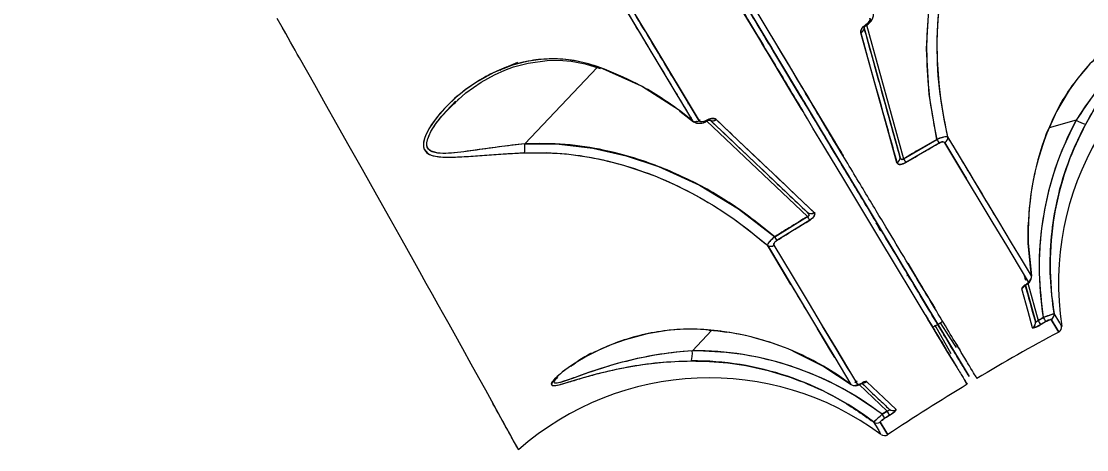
# Model space of a CAD drawing. Header units: millimetres. Extents: x -4952 to 3454, y -3329 to 3085.
# Drawn here: x 187.9 to 372.6, y -251.1 to -176.8 of the extents above; entities that cross this region are included whole.
import ezdxf

# ---------------------------------------------------------------- set-up
doc = ezdxf.new("R2010")
doc.units = ezdxf.units.MM
for name, color, linetype in [('DIKOM_ОБЪЕКТ', 7, 'Continuous'), ('DIKOM_РАЗМЕР_ЗОНА', 7, 'Continuous'), ('DIKOM_РАЗМЕР_ОБЪЕКТА', 7, 'Continuous')]:
    doc.layers.add(name, color=color, linetype=linetype)
doc.styles.add('style1', font='arial.ttf', dxfattribs={"width": 0.8})
doc.dimstyles.new('1-50', dxfattribs={"dimtxt": 300, "dimasz": 200, "dimexe": 100, "dimexo": 0, "dimgap": 100, "dimtad": 1, "dimtxsty": 'style1', "dimcen": 200, "dimclrd": 7, "dimclre": 7, "dimclrt": 7, "dimadec": 1, "dimazin": 2, "dimtfac": 1, "dimtmove": 0, "dimatfit": 2, "dimfxl": 0, "dimlwd": 25, "dimlwe": 18, "dimarcsym": 0})

# ---------------------------------------------------------------- blocks, each defined once
blk = doc.blocks.new('*D0')
at = {"layer": 'Defpoints', "color": 0, "transparency": 16777216}
for p in [(-2531.92, 1597.72), (1364.29, 1597.72), (96.74, -1272.86)]:
    blk.add_point(p, dxfattribs=at)
at = {"layer": 'DIKOM_РАЗМЕР_ОБЪЕКТА', "color": 7, "lineweight": 18, "transparency": 16777216}
for p, q in [((1364.29, 1597.72), (-2631.92, 1597.72)), ((96.74, -1272.86), (-2631.92, -1272.86))]:
    blk.add_line(p, q, dxfattribs=at)
at = {"layer": 'DIKOM_РАЗМЕР_ОБЪЕКТА', "color": 7, "lineweight": 25, "transparency": 16777216}
blk.add_line((-2531.92, -1072.86), (-2531.92, 1397.72), dxfattribs=at)
at = {"layer": 'DIKOM_РАЗМЕР_ОБЪЕКТА', "color": 7, "transparency": 16777216}
for points in [[(-2565.25, 1397.72), (-2498.58, 1397.72), (-2531.92, 1597.72)], [(-2565.25, -1072.86), (-2498.58, -1072.86), (-2531.92, -1272.86)]]:
    blk.add_solid(points, dxfattribs=at)
at = {"layer": 'DIKOM_РАЗМЕР_ОБЪЕКТА', "color": 7, "transparency": 16777216, "insert": (-2785.09, 250.69), "char_height": 300, "attachment_point": 5, "rotation": 90, "style": 'style1'}
blk.add_mtext('2900', dxfattribs=at)
blk = doc.blocks.new('*D1')
at = {"layer": 'Defpoints', "color": 0, "transparency": 16777216}
for p in [(-2009.52, -99.57), (1973.4, -116.39), (1973.4, -1835.8)]:
    blk.add_point(p, dxfattribs=at)
at = {"layer": 'DIKOM_РАЗМЕР_ОБЪЕКТА', "color": 7, "lineweight": 18, "transparency": 16777216}
for p, q in [((-2009.52, -99.57), (-2009.52, -1935.8)), ((1973.4, -116.39), (1973.4, -1935.8))]:
    blk.add_line(p, q, dxfattribs=at)
at = {"layer": 'DIKOM_РАЗМЕР_ОБЪЕКТА', "color": 7, "lineweight": 25, "transparency": 16777216}
blk.add_line((-1809.52, -1835.8), (1773.4, -1835.8), dxfattribs=at)
at = {"layer": 'DIKOM_РАЗМЕР_ОБЪЕКТА', "color": 7, "transparency": 16777216}
for points in [[(-1809.52, -1802.47), (-1809.52, -1869.14), (-2009.52, -1835.8)], [(1773.4, -1802.47), (1773.4, -1869.14), (1973.4, -1835.8)]]:
    blk.add_solid(points, dxfattribs=at)
at = {"layer": 'DIKOM_РАЗМЕР_ОБЪЕКТА', "color": 7, "transparency": 16777216, "insert": (39.04, -1582.63), "char_height": 300, "attachment_point": 5, "style": 'style1'}
blk.add_mtext('4000', dxfattribs=at)
blk = doc.blocks.new('*D2')
at = {"layer": 'Defpoints', "color": 0, "transparency": 16777216}
for p in [(3454.29, 651.62), (-4106.58, -381.73), (3454.29, -3228.68)]:
    blk.add_point(p, dxfattribs=at)
at = {"layer": 'DIKOM_РАЗМЕР_ЗОНА', "color": 7, "lineweight": 18, "transparency": 16777216}
for p, q in [((3454.29, 651.62), (3454.29, -3328.68)), ((-4106.58, -381.73), (-4106.58, -3328.68))]:
    blk.add_line(p, q, dxfattribs=at)
at = {"layer": 'DIKOM_РАЗМЕР_ЗОНА', "color": 7, "lineweight": 25, "transparency": 16777216}
blk.add_line((-3906.58, -3228.68), (3254.29, -3228.68), dxfattribs=at)
at = {"layer": 'DIKOM_РАЗМЕР_ЗОНА', "color": 7, "transparency": 16777216}
for points in [[(-3906.58, -3195.35), (-3906.58, -3262.01), (-4106.58, -3228.68)], [(3254.29, -3195.35), (3254.29, -3262.01), (3454.29, -3228.68)]]:
    blk.add_solid(points, dxfattribs=at)
at = {"layer": 'DIKOM_РАЗМЕР_ЗОНА', "color": 7, "transparency": 16777216, "insert": (111.64, -2975.51), "char_height": 300, "attachment_point": 5, "style": 'style1'}
blk.add_mtext('7200', dxfattribs=at)

msp = doc.modelspace()

# ---------------------------------------------------------------- linework, layer by layer
at = {"layer": 'DIKOM_ОБЪЕКТ', "color": 7, "linetype": 'Continuous', "lineweight": 15}
for p, q in [((244.752, -59.547), (352.204, -238.377)), ((244.752, -59.547), (352.207, -238.382)), ((333.984, -177.742), (340.226, -200.248)), ((334.409, -177.403), (340.852, -200.634)), ((334.409, -177.403), (340.852, -200.634)), ((296.864, -181.699), (296.864, -181.699)), ((296.864, -181.699), (296.864, -181.699)), ((297.695, -181.199), (297.695, -181.199)), ((297.695, -181.199), (297.695, -181.199)), ((323.119, -189.971), (317.968, -181.399)), ((287.866, -184.659), (287.855, -184.671)), ((287.866, -184.659), (287.855, -184.671)), ((287.752, -184.779), (275.193, -198.014)), ((287.752, -184.779), (275.193, -198.014)), ((300.071, -187.039), (300.071, -187.039)), ((300.071, -187.039), (300.071, -187.039)), ((263.5, -190.433), (263.717, -190.243)), ((301.034, -188.641), (301.034, -188.642)), ((301.034, -188.641), (301.034, -188.642)), ((302.329, -188.915), (302.329, -188.915)), ((302.329, -188.915), (302.329, -188.915)), ((302.701, -189.535), (302.701, -189.535)), ((302.701, -189.535), (302.701, -189.535)), ((323.119, -189.971), (327.754, -197.685)), ((263.158, -190.649), (261.997, -191.873)), ((262.003, -191.866), (262.335, -191.564)), ((303.476, -190.959), (303.656, -191.124)), ((304.275, -194.039), (302.019, -192.26)), ((302.073, -192.351), (304.405, -194.206)), ((307.22, -193.823), (324.162, -209.9)), ((370.796, -193.931), (366.118, -195.228)), ((370.796, -193.931), (366.118, -195.228)), ((324.209, -210.634), (306.762, -194.078)), ((324.209, -210.634), (306.762, -194.078)), ((365.668, -196.259), (366.317, -194.772)), ((366.108, -195.231), (366.097, -195.234)), ((366.108, -195.231), (366.097, -195.234)), ((340.852, -200.634), (346.623, -197.264)), ((348.536, -196.832), (348.607, -196.95)), ((364.177, -200.878), (365.668, -196.259)), ((347.015, -197.902), (341.257, -201.266)), ((330.251, -201.84), (335.401, -210.412)), ((351.789, -204.126), (351.789, -204.126)), ((351.789, -204.126), (351.789, -204.126)), ((352.621, -203.627), (352.621, -203.626)), ((352.621, -203.626), (352.621, -203.627)), ((335.401, -210.412), (340.551, -218.984)), ((318.523, -214.148), (324.209, -210.634)), ((324.577, -211.289), (318.903, -214.794)), ((357.259, -211.34), (357.259, -211.34)), ((357.259, -211.34), (357.259, -211.34)), ((336.933, -212.961), (336.973, -213.029)), ((318.373, -215.63), (318.368, -215.604)), ((363.062, -221.014), (362.487, -215.338)), ((362.489, -215.263), (363.036, -220.949)), ((361.216, -219.806), (361.216, -219.806)), ((361.216, -219.806), (361.216, -219.806)), ((341.439, -220.845), (341.637, -220.79)), ((341.637, -220.79), (341.439, -220.845)), ((341.637, -220.79), (346.417, -228.745)), ((362.021, -221.639), (361.824, -220.818)), ((362.252, -221.53), (362.021, -221.639)), ((362.217, -221.546), (362.217, -221.547)), ((362.217, -221.546), (362.217, -221.547)), ((363.036, -220.949), (363.025, -221.017)), ((321.326, -222.431), (321.325, -222.431)), ((321.325, -222.431), (321.326, -222.431)), ((322.158, -221.931), (322.158, -221.931)), ((322.158, -221.931), (322.158, -221.931)), ((361.808, -222.646), (361.823, -222.604)), ((361.985, -222.579), (363.711, -228.803)), ((362.405, -222.225), (364.189, -228.656)), ((362.405, -222.225), (364.189, -228.656)), ((364.189, -228.656), (365.081, -228.165)), ((365.511, -228.88), (364.621, -229.37)), ((307.573, -230.406), (304.232, -233.927)), ((307.573, -230.406), (304.232, -233.927)), ((307.079, -230.368), (308.695, -230.492)), ((308.661, -230.495), (308.627, -230.46)), ((308.695, -230.492), (310.145, -230.726)), ((325.959, -230.147), (325.959, -230.147)), ((325.959, -230.147), (325.959, -230.147)), ((321.688, -234), (327.035, -236.64)), ((283.155, -236.583), (283.815, -236.099)), ((331.731, -239.759), (326.967, -236.607)), ((327.035, -236.64), (331.776, -239.812)), ((331.576, -237.615), (331.577, -237.615)), ((331.577, -237.615), (331.576, -237.615)), ((331.797, -239.781), (331.731, -239.759)), ((331.786, -239.794), (331.825, -239.811)), ((332.817, -239.187), (332.419, -239.485)), ((332.643, -239.317), (332.639, -239.313)), ((332.643, -239.317), (332.639, -239.313)), ((337.994, -244.395), (333.152, -239.8)), ((337.994, -244.395), (333.152, -239.8)), ((337.142, -244.952), (337.994, -244.395)), ((338.422, -245.112), (337.572, -245.668)), ((335.647, -246.281), (335.698, -246.366)), ((336.796, -246.308), (336.804, -246.294))]:
    msp.add_line(p, q, dxfattribs=at)
at = {"layer": 'DIKOM_ОБЪЕКТ', "color": 7, "linetype": 'Continuous', "lineweight": 15, "flags": 128}
for points in [[(346.623, -197.264), (345.299, -189.453), (344.855, -181.561), (345.321, -173.755), (346.305, -167.9), (347.849, -162.197), (349.971, -156.702), (352.72, -151.431)], [(348.536, -196.832), (347.89, -193.76), (347.372, -190.609), (347.008, -187.532), (346.739, -183.456), (346.7, -180.337), (346.813, -177.138), (347.077, -174.021), (347.632, -170.108), (348.414, -166.361), (349.427, -162.726), (351.459, -157.316), (354.119, -152.123)], [(282.649, -158.031), (288.488, -167.752), (294.039, -176.996), (299.303, -185.76), (304.275, -194.039)], [(283.735, -157.957), (286.447, -162.472), (288.794, -166.379), (290.793, -169.708), (292.461, -172.484), (293.345, -173.957), (294.108, -175.226), (294.75, -176.296), (295.435, -177.436), (296.622, -179.413), (299.901, -184.872), (302.815, -189.723), (305.389, -194.01)], [(314.293, -173.346), (316.783, -177.49), (318.975, -181.138), (320.822, -184.212), (322.345, -186.746), (323.182, -188.138), (323.889, -189.316), (324.409, -190.18), (324.607, -190.51), (324.689, -190.646), (324.724, -190.704), (324.739, -190.729), (324.745, -190.74), (324.748, -190.745), (324.751, -190.749), (324.751, -190.749)], [(349.972, -236.598), (349.663, -236.084), (348.553, -234.236), (347.203, -231.991), (346.81, -231.336), (346.399, -230.653), (345.972, -229.941), (345.527, -229.201), (345.065, -228.433), (344.586, -227.636), (342.325, -223.871), (339.607, -219.349), (336.385, -213.986), (333.605, -209.36), (330.491, -204.178), (327.022, -198.404), (325.147, -195.283), (324.173, -193.663), (323.677, -192.838), (323.427, -192.421), (323.301, -192.212), (323.238, -192.107), (323.206, -192.054), (323.191, -192.028), (323.183, -192.015), (323.179, -192.008), (323.177, -192.005), (323.176, -192.003), (323.175, -192.003), (323.175, -192.002), (323.175, -192.002), (323.175, -192.002), (323.175, -192.002), (323.175, -192.002), (323.175, -192.002), (323.175, -192.002), (323.175, -192.002), (322.311, -190.564), (321.157, -188.643), (319.698, -186.215), (317.9, -183.223), (315.753, -179.65), (313.232, -175.454)], [(385.861, -175.439), (386.156, -175.358), (386.629, -175.289), (386.897, -175.339), (386.959, -175.52), (386.905, -175.662), (386.793, -175.837), (386.475, -176.215), (385.991, -176.706), (384.485, -178.096), (382.748, -179.684), (380.938, -181.407), (379.885, -182.456), (378.918, -183.456), (377.582, -184.905), (376.464, -186.184), (375.615, -187.198), (373.886, -189.405), (372.295, -191.628), (370.796, -193.931)], [(274.103, -251.12), (274.009, -250.949), (273.725, -250.433), (273.248, -249.568), (272.589, -248.371), (271.746, -246.841), (270.702, -244.95), (269.45, -242.684), (268.397, -240.779), (267.213, -238.641), (265.894, -236.26), (264.432, -233.626), (262.919, -230.903), (262.053, -229.345), (261.14, -227.703), (260.178, -225.976), (259.166, -224.16), (258.102, -222.252), (256.985, -220.251), (255.814, -218.154), (253.914, -214.757), (251.824, -211.024), (249.529, -206.932), (247.016, -202.461), (244.512, -198.009), (242.654, -194.712), (240.637, -191.137), (238.753, -187.8), (236.104, -183.115), (235.726, -182.447), (235.341, -181.766), (234.948, -181.072), (234.547, -180.365), (234.139, -179.644), (233.723, -178.91), (233.095, -177.801), (232.226, -176.268)], [(333.434, -178.754), (333.438, -178.416), (333.609, -178.034), (333.931, -177.647), (334.381, -177.3)], [(334.381, -177.3), (334.56, -177.176), (334.719, -177.034), (334.951, -176.739), (335.053, -176.453), (335.009, -176.213)], [(334.381, -177.3), (334.45, -177.377), (334.491, -177.406), (334.495, -177.406)], [(339.713, -201.301), (338.301, -196.233), (336.736, -190.611), (335.176, -185.009), (333.434, -178.754)], [(334.005, -178.022), (334.004, -177.882), (334.104, -177.725), (334.275, -177.564), (334.495, -177.406)], [(317.175, -182.025), (316.925, -181.609), (316.279, -180.533)], [(317.997, -179.501), (318.628, -180.551), (319.653, -182.256), (320.617, -183.861), (321.522, -185.367), (322.37, -186.779), (323.164, -188.1), (323.904, -189.332), (326.296, -193.313), (328.124, -196.355), (329.405, -198.486), (330.158, -199.74), (330.405, -200.15)], [(288.208, -184.768), (286.223, -184.134), (284.189, -183.668), (282.247, -183.395), (280.276, -183.288), (277.881, -183.389), (275.467, -183.75), (273.044, -184.379), (269.793, -185.66), (266.817, -187.306), (264.975, -188.578), (263.233, -189.991), (261.655, -191.483), (260.529, -192.711), (259.579, -193.897), (258.667, -195.252), (258.04, -196.457), (257.79, -197.122), (257.644, -197.72), (257.604, -198.339), (257.703, -198.868), (258.397, -199.716), (258.958, -199.985), (259.677, -200.176), (260.621, -200.298), (261.76, -200.346), (263.098, -200.328), (264.903, -200.239), (266.955, -200.099), (270.979, -199.81), (275.148, -199.574)], [(262.335, -191.564), (264.939, -189.197), (267.631, -187.316), (269.918, -186.052), (271.718, -185.248), (273.237, -184.693), (275.746, -184.016), (279.039, -183.567), (281.022, -183.534), (283.219, -183.705), (285.633, -184.146), (288.271, -184.935)], [(270.871, -185.235), (271.152, -185.075), (273.979, -183.867)], [(372.726, -184.66), (371.054, -186.654), (369.544, -188.731), (367.359, -192.412), (365.672, -196.184)], [(288.273, -184.935), (288.232, -184.901), (288.208, -184.768)], [(302.019, -192.26), (295.412, -188.025), (288.208, -184.768)], [(288.208, -184.768), (288.232, -184.901), (288.271, -184.935)], [(330.405, -200.15), (330.189, -199.792), (329.532, -198.698), (328.415, -196.839), (327.933, -196.036), (327.396, -195.143), (326.804, -194.158), (326.157, -193.081), (325.453, -191.91), (324.693, -190.645), (323.876, -189.285), (323.875, -189.283)], [(275.193, -198.014), (273.168, -198.247), (271.173, -198.499), (269.208, -198.766), (267.273, -199.037), (265.841, -199.234), (264.586, -199.398), (263.503, -199.525), (262.263, -199.637), (261.111, -199.684), (260.086, -199.635), (258.807, -199.252), (258.416, -198.878), (258.22, -198.381), (258.209, -197.837), (258.35, -197.189), (258.579, -196.584), (258.916, -195.904), (259.715, -194.63), (260.687, -193.353), (261.755, -192.131), (262.495, -191.375)], [(372.442, -194.587), (374.628, -190.864)], [(304.275, -194.039), (302.878, -192.915), (302.019, -192.26)], [(302.019, -192.26), (302.048, -192.341), (302.073, -192.351)], [(302.072, -192.351), (302.048, -192.341), (302.019, -192.26)], [(305.588, -193.891), (305.559, -193.91), (305.427, -193.97)], [(306.644, -193.966), (307.161, -193.732), (307.655, -193.629), (308.073, -193.658), (308.372, -193.813)], [(306.684, -194.117), (306.926, -193.996), (307.149, -193.921), (307.336, -193.907), (307.458, -193.973)], [(308.372, -193.813), (312.177, -197.431), (315.663, -200.746), (319.035, -203.953), (322.315, -207.072), (325.333, -209.942)], [(304.99, -194.166), (304.966, -194.177), (304.761, -194.198)], [(305.389, -194.01), (305.581, -194.162), (305.881, -194.206), (306.251, -194.14), (306.45, -194.065), (306.644, -193.966)], [(306.644, -193.966), (306.68, -194.063), (306.686, -194.113), (306.664, -194.113), (306.613, -194.063), (306.575, -194.017)], [(363.036, -220.949), (361.454, -218.317), (359.575, -215.193), (357.368, -211.521), (354.8, -207.25), (351.864, -202.366), (348.536, -196.832)], [(365.672, -196.184), (365.681, -196.246), (365.667, -196.26)], [(365.668, -196.259), (365.681, -196.246), (365.672, -196.184)], [(275.193, -198.014), (281.137, -198.061), (286.986, -198.767), (292.746, -200.081), (298.378, -201.961), (305.489, -205.215), (312.248, -209.312), (318.523, -214.148)], [(348.002, -197.827), (347.876, -197.722), (347.652, -197.69), (347.506, -197.708), (347.348, -197.751), (347.182, -197.816), (347.015, -197.902)], [(348.002, -197.827), (348.132, -197.743), (348.183, -197.702)], [(348.002, -197.827), (351.161, -203.081), (351.789, -204.126)], [(362.517, -221.97), (360.781, -219.083), (358.745, -215.696), (356.39, -211.779), (353.948, -207.717), (351.161, -203.081), (348.002, -197.827)], [(275.148, -199.574), (278.987, -199.555), (282.843, -199.836), (286.72, -200.41), (289.455, -200.989), (292.294, -201.74), (294.92, -202.573), (297.709, -203.605), (301.112, -205.074), (304.358, -206.699), (307.988, -208.791), (311.642, -211.215), (314.399, -213.275), (317.244, -215.634)], [(341.257, -201.266), (340.976, -201.415), (340.699, -201.524), (340.438, -201.589), (340.204, -201.607), (339.87, -201.518), (339.713, -201.301)], [(340.852, -200.634), (340.798, -200.698), (340.742, -200.743), (340.683, -200.77), (340.622, -200.777), (340.524, -200.747), (340.427, -200.666), (340.226, -200.248)], [(324.162, -209.9), (324.436, -210.273), (324.463, -210.398), (324.443, -210.499), (324.408, -210.548), (324.357, -210.588), (324.291, -210.617), (324.209, -210.634)], [(325.333, -209.942), (325.449, -210.18), (325.373, -210.516), (325.248, -210.715), (325.068, -210.914), (324.839, -211.11), (324.577, -211.289)], [(325.332, -209.942), (325.189, -210.026), (325.096, -210.066)], [(362.487, -215.338), (362.471, -212.605), (362.526, -211.622)], [(321.325, -222.431), (320.568, -221.17), (317.244, -215.634)], [(317.244, -215.634), (321.695, -223.046), (325.595, -229.541), (328.943, -235.116), (331.731, -239.759)], [(318.903, -214.794), (318.748, -214.901), (318.613, -215.017), (318.501, -215.137), (318.416, -215.257), (318.34, -215.469), (318.373, -215.63)], [(318.373, -215.63), (321.53, -220.885), (324.314, -225.523), (326.754, -229.585), (329.107, -233.504), (331.142, -236.892), (332.876, -239.78)], [(362.489, -215.263), (362.493, -215.328), (362.487, -215.338)], [(362.487, -215.338), (362.493, -215.328), (362.489, -215.263)], [(341.581, -218.761), (343.582, -222.091), (344.07, -222.903), (344.541, -223.687), (344.995, -224.443), (345.433, -225.172), (345.855, -225.874), (346.261, -226.55), (346.273, -226.569)], [(361.563, -223.012), (361.483, -223.08), (361.342, -223.171)], [(363.227, -229.94), (362.435, -227.094), (361.342, -223.171)], [(362.035, -222.469), (362.254, -222.312), (362.416, -222.168), (362.508, -222.05), (362.517, -221.97)], [(362.139, -222.431), (362.109, -222.452), (362.035, -222.469)], [(362.035, -222.469), (362.109, -222.452), (362.139, -222.431)], [(362.173, -222.388), (362.163, -222.404), (362.145, -222.426)], [(347.208, -229.052), (347.221, -229.073), (348.783, -231.54), (349.962, -233.387)], [(364.189, -228.656), (364.106, -228.748), (364.025, -228.82), (363.949, -228.871), (363.88, -228.901), (363.824, -228.907), (363.775, -228.894), (363.711, -228.803)], [(363.711, -228.803), (363.742, -228.966), (363.747, -229.066)], [(365.511, -228.88), (365.847, -228.705), (365.874, -228.693)], [(366.44, -228.496), (367.427, -230.137), (367.752, -230.678)], [(367.752, -230.678), (367.427, -230.137), (366.44, -228.496)], [(368.264, -229.644), (367.941, -229.108), (366.956, -227.469)], [(308.627, -230.46), (305.895, -230.221), (303.088, -230.19), (300.217, -230.381), (296.391, -230.99), (292.576, -232.012), (290.252, -232.849), (288.007, -233.822), (285.925, -234.885), (284.4, -235.774), (283.083, -236.63), (281.747, -237.609), (280.768, -238.437), (280.322, -238.877), (280.01, -239.243), (279.785, -239.809), (279.943, -239.94), (280.289, -239.964), (280.754, -239.899), (281.376, -239.758), (282.667, -239.395), (284.377, -238.882), (285.993, -238.41), (287.841, -237.904), (291.597, -237.023), (295.594, -236.324), (299.739, -235.869), (304.039, -235.687)], [(308.627, -230.46), (308.677, -230.497), (308.695, -230.492)], [(328.943, -235.117), (328.273, -234.001), (326.068, -230.328), (325.959, -230.147)], [(331.577, -237.615), (331.142, -236.892), (329.108, -233.504), (326.791, -229.647)], [(349.11, -234.489), (347.761, -232.092), (346.481, -229.839), (346.273, -229.474)], [(364.621, -229.37), (364.601, -229.345), (364.585, -229.323)], [(304.232, -233.927), (302.618, -234.055), (300.937, -234.233), (299.32, -234.449), (297.737, -234.702), (296.054, -235.015), (294.758, -235.288), (293.111, -235.672), (291.208, -236.17), (289.886, -236.549), (288.473, -236.982), (286.719, -237.559), (285.032, -238.146), (283.428, -238.722), (281.961, -239.233), (281.29, -239.437), (280.793, -239.55), (280.416, -239.561), (280.261, -239.438), (280.321, -239.19), (280.585, -238.813), (280.832, -238.547)], [(331.731, -239.759), (329.393, -238.108), (326.967, -236.607)], [(327.035, -236.64), (327.023, -236.641), (326.967, -236.607)], [(326.967, -236.607), (327.023, -236.641), (327.035, -236.64)], [(332.876, -239.78), (332.952, -239.809), (333.099, -239.784), (333.302, -239.707), (333.543, -239.589)], [(333.543, -239.589), (333.493, -239.646), (333.461, -239.663)], [(333.461, -239.663), (333.493, -239.646), (333.543, -239.589)], [(334.244, -239.427), (334.342, -239.388), (334.488, -239.306)], [(334.488, -239.306), (337.439, -242.113), (339.58, -244.149)], [(351.341, -238.878), (351.594, -239.297), (351.867, -239.753)], [(351.867, -239.753), (351.63, -239.358), (351.342, -238.879)], [(335.647, -246.281), (333.259, -244.572), (332.822, -244.298)], [(338.349, -244.042), (338.399, -244.142), (338.387, -244.191), (338.355, -244.238), (338.297, -244.285), (338.216, -244.328), (338.114, -244.365), (337.994, -244.395)], [(337.994, -244.395), (338.079, -244.528), (338.122, -244.596)], [(338.107, -248.491), (337.782, -247.949), (336.796, -246.308)], [(336.796, -246.308), (337.782, -247.949), (338.107, -248.491)]]:
    msp.add_lwpolyline(points, dxfattribs=at)
at = {"layer": 'DIKOM_ОБЪЕКТ', "color": 7, "linetype": 'Continuous', "lineweight": 15}
for centre, radius, start, end in [((543.286, -556.39), 580.367, 121.098554, 151.901446), ((543.286, -556.39), 579.133, 121.098848, 151.901152), ((543.286, -556.39), 579.133, 121.098848, 151.901152), ((543.286, -556.39), 549.248, 128.49515, 144.50485), ((543.286, -556.39), 549.248, 128.49515, 144.50485), ((333.409, -175.449), 2.238, 299.03522, 8.02595), ((417.671, -222.17), 49.954, 110.56758, 188.69651), ((334.634, -177.144), 0.297, 211.69878, 242.42596), ((333.06, -177.87), 0.96, 292.9656, 351.80898), ((333.099, -177.898), 0.919, 291.38933, 352.19167), ((307.778, -193.133), 0.903, 231.7843, 311.10368), ((307.767, -193.067), 0.96, 247.04232, 309.03411), ((418.119, -219.41), 53.756, 151.68153, 189.37251), ((373.644, -189.451), 5.308, 237.55798, 256.90663), ((373.644, -189.451), 5.308, 237.55798, 256.90663), ((370.865, -193.822), 0.0105, 64.1228, 114.12748), ((370.865, -193.822), 0.0107, 64.91244, 113.82056), ((304.802, -193.174), 1.022, 238.96185, 305.0868), ((304.802, -193.174), 1.022, 238.96185, 305.0868), ((305.464, -192.171), 2.297, 242.99181, 302.1006), ((306.377, -194.12), 0.308, 4.64687, 29.955), ((418.068, -219.077), 51.797, 151.74856, 189.32398), ((348.575, -200.996), 4.212, 90.5254, 117.60805), ((356.695, -191.545), 11.582, 209.58893, 213.3086), ((356.695, -191.545), 11.582, 209.58893, 213.3086), ((347.535, -196.93), 1.011, 297.49455, 8.27542), ((347.535, -196.93), 1.011, 297.49455, 8.27542), ((411.376, -213.616), 48.916, 159.12261, 181.95647), ((266.14, -198.577), 9.071, 353.25435, 3.56207), ((266.14, -198.577), 9.071, 353.25435, 3.56207), ((339.327, -200.454), 0.931, 294.4949, 15.13055), ((339.327, -200.454), 0.931, 294.4949, 15.13055), ((350.183, -195.121), 10.838, 210.57963, 214.56071), ((350.183, -195.121), 10.838, 210.57963, 214.56071), ((344.954, -198.622), 4.545, 213.57571, 215.5767), ((324.766, -209.203), 0.931, 229.55217, 307.50511), ((324.766, -209.203), 0.931, 229.55216, 307.5051), ((324.766, -209.203), 0.931, 229.55216, 307.5051), ((335.401, -210.412), 10, 177.07606, 178.17316), ((308.033, -220.296), 18.842, 30.00745, 30.84835), ((314.96, -216.285), 10.838, 27.4685, 31.42037), ((314.96, -216.285), 10.838, 27.4685, 31.42037), ((320.507, -213.311), 4.545, 26.42963, 28.42429), ((532.693, -99.49), 226.423, 209.72223, 210.11907), ((321.52, -218.231), 5.065, 126.27126, 146.03298), ((308.745, -220.356), 11.582, 28.71666, 32.41107), ((308.745, -220.356), 11.582, 28.71666, 32.41107), ((317.801, -214.797), 1.011, 236.58916, 304.50545), ((317.801, -214.797), 1.011, 236.58915, 304.50545), ((410.783, -213.463), 48.331, 182.22652, 188.911), ((361.385, -220.895), 1.711, 296.13387, 341.25896), ((362.044, -221.086), 1.003, 298.11419, 8.45342), ((362.044, -221.086), 1.003, 298.11419, 8.45342), ((362.605, -223.808), 1.455, 113.01886, 150.20928), ((360.873, -222.285), 1.002, 297.86479, 338.33228), ((361.563, -221.879), 0.798, 290.21911, 316.18652), ((341.637, -220.79), 10, 301, 306.83366), ((362.752, -229.066), 0.995, 298.50847, 15.46764), ((362.752, -229.066), 0.995, 298.50846, 15.46764), ((362.752, -229.066), 0.995, 298.50846, 15.46764), ((370.73, -225.239), 7.379, 207.58043, 214.13402), ((370.729, -225.239), 7.379, 207.58042, 214.13415), ((370.73, -225.239), 7.379, 207.58043, 214.13402), ((355.483, -199.001), 30.702, 288.21608, 291.94254), ((371.707, -224.725), 7.466, 207.4374, 213.91388), ((371.707, -224.725), 7.466, 207.4374, 213.91388), ((367.035, -231.077), 2.673, 102.85664, 124.75838), ((365.966, -227.615), 1.001, 298.27043, 8.53385), ((365.966, -227.615), 1.001, 298.27043, 8.53385), ((365.966, -227.615), 1.001, 298.27043, 8.53385), ((302.565, -278.991), 48.908, 60.06935, 82.87927), ((341.637, -220.79), 10, 295.26025, 301), ((543.286, -556.39), 370, 118.32123, 120.84556), ((543.286, -556.39), 370, 118.32123, 120.84556), ((362.505, -226.469), 3.591, 281.60525, 306.12227), ((367.278, -229.798), 1, 298.32123, 8.56229), ((298.939, -234.338), 5.308, 343.8741, 4.44202), ((298.939, -234.338), 5.308, 343.8741, 4.44202), ((304.513, -287.672), 53.756, 52.62753, 90.29919), ((304.28, -287.359), 51.684, 52.63403, 90.26734), ((307.161, -288.587), 49.966, 53.41577, 131.42281), ((332.317, -238.947), 1.003, 234.21945, 303.88581), ((332.317, -238.947), 1.003, 234.21945, 303.88581), ((332.462, -238.305), 1.686, 257.28249, 306.35149), ((332.982, -238.396), 1.355, 290.70005, 305.37337), ((334.459, -240.725), 1.459, 88.85651, 128.91639), ((333.926, -238.477), 1.002, 263.63753, 304.13523), ((333.927, -238.48), 0.998, 264.36463, 304.21287), ((543.286, -556.39), 370, 121.15444, 123.67877), ((543.286, -556.39), 370, 121.15444, 123.67877), ((315.934, -222.827), 30.648, 310.03239, 313.78758), ((338.792, -248.041), 2.668, 117.21722, 138.41804), ((330.994, -249.187), 7.466, 28.22723, 34.5626), ((330.994, -249.187), 7.466, 28.22723, 34.5626), ((331.907, -248.566), 7.379, 28.01068, 34.41957), ((331.907, -248.566), 7.379, 28.01068, 34.41957), ((339.031, -243.319), 0.995, 226.69473, 303.49153), ((339.031, -243.319), 0.995, 226.69473, 303.49154), ((335.894, -240.704), 5.082, 299.82982, 316.49586), ((336.241, -245.476), 1.001, 233.62993, 303.72957), ((336.241, -245.476), 1.001, 233.62993, 303.72957), ((337.553, -247.659), 1, 233.43771, 303.67877)]:
    msp.add_arc(centre, radius, start, end, dxfattribs=at)
for points, knots in [([(244.154, -60.492), (247.192, -65.547), (253.254, -75.636), (261.975, -90.15), (270.381, -104.139), (278.441, -117.554), (286.162, -130.404), (293.402, -142.453), (300.179, -153.732), (306.483, -164.222), (312.428, -174.117), (317.932, -183.276), (321.592, -189.367), (323.291, -192.195), (323.419, -192.407)], [0, 0, 0, 0, 0.0933058, 0.186256, 0.2787366, 0.3709713, 0.4631784, 0.5555758, 0.6430679, 0.7310497, 0.8187244, 0.9059625, 0.9929525, 1, 1, 1, 1]), ([(244.752, -59.547), (247.782, -64.59), (253.83, -74.655), (262.53, -89.135), (270.916, -103.091), (278.957, -116.473), (286.66, -129.293), (293.883, -141.314), (300.643, -152.564), (306.933, -163.034), (312.855, -172.889), (318.381, -182.086), (323.612, -190.791), (328.524, -198.966), (333.085, -206.557), (337.195, -213.398), (340.836, -219.457), (343.984, -224.696), (346.577, -229.012), (348.647, -232.457), (350.232, -235.094), (351.362, -236.975), (352.074, -238.161), (352.163, -238.308), (352.207, -238.382)], [0, 0, 0, 0, 0.047001, 0.093823, 0.1404084, 0.1868699, 0.2333175, 0.2798609, 0.3239334, 0.3682526, 0.4124171, 0.4563616, 0.5001812, 0.5466227, 0.5931373, 0.6398363, 0.6868177, 0.7336782, 0.7802874, 0.8241053, 0.8678929, 0.911742, 0.9557457, 1, 1, 1, 1]), ([(352.207, -238.382), (352.157, -238.299), (352.058, -238.134), (351.257, -236.8), (349.986, -234.686), (348.206, -231.722), (345.923, -227.924), (343.189, -223.373), (340.037, -218.128), (336.513, -212.263), (332.577, -205.712), (328.241, -198.496), (323.412, -190.46), (318.065, -181.56), (312.164, -171.74), (305.824, -161.187), (299.074, -149.954), (291.954, -138.105), (284.635, -125.924), (277.143, -113.454), (269.498, -100.731), (261.547, -87.499), (253.317, -73.802), (247.61, -64.304), (244.752, -59.547)], [0, 0, 0, 0, 0.0469268, 0.0935784, 0.1400689, 0.1865089, 0.2330081, 0.2796773, 0.3239389, 0.3681858, 0.4121849, 0.4560316, 0.4998188, 0.5462967, 0.5929215, 0.639807, 0.6867709, 0.733451, 0.7799558, 0.8237428, 0.8675644, 0.911513, 0.9556836, 1, 1, 1, 1]), ([(352.72, -151.431), (351.653, -153.381), (349.526, -157.269), (347.305, -163.546), (345.763, -169.999), (344.918, -176.691), (344.773, -183.533), (345.278, -190.461), (346.176, -195), (346.623, -197.264)], [0, 0, 0, 0, 0.1401718, 0.2793949, 0.4196368, 0.5598762, 0.7062608, 0.8534701, 1, 1, 1, 1]), ([(348.536, -196.832), (347.981, -194.014), (346.869, -188.378), (346.533, -179.746), (347.197, -171.75), (348.762, -164.533), (350.917, -158.096), (353.05, -154.117), (354.119, -152.123)], [0, 0, 0, 0, 0.1871565, 0.3744223, 0.5611688, 0.7082095, 0.8537886, 1, 1, 1, 1]), ([(305.389, -194.01), (303.56, -190.965), (299.904, -184.878), (294.343, -175.618), (288.962, -166.66), (285.478, -160.859), (283.735, -157.957)], [0, 0, 0, 0, 0.2802032, 0.5599223, 0.7797709, 1, 1, 1, 1]), ([(330.061, -201.524), (329.996, -201.417), (329.869, -201.204), (328.835, -199.484), (327.199, -196.761), (324.901, -192.938), (321.972, -188.061), (318.432, -182.17), (314.289, -175.275), (310.181, -168.438), (307.222, -163.514), (306.047, -161.559)], [0, 0, 0, 0, 0.1169505, 0.2331455, 0.3489918, 0.4648835, 0.5812168, 0.6962455, 0.8109222, 0.9249491, 1, 1, 1, 1]), ([(289.459, -169.37), (291.45, -172.684), (295.076, -178.721), (299.985, -186.896), (302.844, -191.657), (304.275, -194.039)], [0, 0, 0, 0, 0.3782029, 0.6888313, 1, 1, 1, 1]), ([(372.442, -194.587), (373.392, -192.94), (375.295, -189.642), (378.556, -185.24), (381.469, -181.86), (383.877, -179.34), (385.501, -177.715), (386.727, -176.455), (387.486, -175.549), (387.596, -174.982), (386.761, -175.003), (385.407, -175.446), (383.87, -176.124), (381.727, -177.246), (378.987, -178.985), (375.792, -181.517), (372.77, -184.487), (370.012, -187.912), (367.548, -191.778), (366.297, -194.717), (365.672, -196.184)], [0, 0, 0, 0, 0.0824387, 0.1650746, 0.2483367, 0.2953043, 0.3427915, 0.3746061, 0.4067804, 0.4391026, 0.4755155, 0.5112587, 0.5468009, 0.5822352, 0.6524404, 0.7226008, 0.7920307, 0.8614227, 0.9308271, 1, 1, 1, 1]), ([(385.613, -175.527), (385.835, -175.455), (386.446, -175.258), (387.047, -175.265), (386.916, -175.767), (386.087, -176.632), (384.78, -177.834), (383.053, -179.388), (380.489, -181.802), (377.382, -185.033), (373.892, -189.223), (371.827, -192.364), (370.796, -193.931)], [0, 0, 0, 0, 0.0351477, 0.0965941, 0.1578383, 0.2206562, 0.2845997, 0.3820053, 0.4795532, 0.6537916, 0.8272395, 1, 1, 1, 1]), ([(334.381, -177.3), (334.205, -177.427), (333.853, -177.68), (333.547, -178.1), (333.4, -178.469), (333.423, -178.659), (333.434, -178.754)], [0, 0, 0, 0, 0.279538, 0.5589866, 0.77954, 1, 1, 1, 1]), ([(335.009, -176.213), (335.035, -176.3), (335.088, -176.473), (334.94, -176.787), (334.7, -177.076), (334.487, -177.225), (334.381, -177.3)], [0, 0, 0, 0, 0.2801546, 0.5599826, 0.7799655, 1, 1, 1, 1]), ([(333.434, -178.754), (334.071, -181.039), (335.342, -185.607), (337.474, -193.262), (338.863, -198.251), (339.713, -201.301)], [0, 0, 0, 0, 0.2801019, 0.5599815, 1, 1, 1, 1]), ([(340.226, -200.248), (339.693, -198.329), (338.63, -194.493), (336.583, -187.114), (334.97, -181.297), (333.984, -177.742)], [0, 0, 0, 0, 0.2801042, 0.5599838, 1, 1, 1, 1]), ([(317.175, -182.025), (317.111, -181.919), (316.853, -181.488), (316.525, -180.943), (316.279, -180.533)], [0, 0, 0, 0, 0.2455852, 1, 1, 1, 1]), ([(288.208, -184.768), (286.882, -184.354), (284.24, -183.53), (280.33, -183.19), (276.624, -183.446), (273.147, -184.26), (269.924, -185.517), (266.451, -187.418), (262.89, -190.11), (260.072, -193.096), (258.346, -195.674), (257.592, -197.441), (257.564, -198.864), (258.264, -199.779), (259.887, -200.313), (262.349, -200.387), (265.396, -200.217), (268.569, -199.979), (271.818, -199.744), (274.036, -199.631), (275.148, -199.574)], [0, 0, 0, 0, 0.0621145, 0.1237229, 0.1855394, 0.2474395, 0.3094391, 0.3710827, 0.4642403, 0.5582851, 0.6056342, 0.6536091, 0.6859701, 0.7182298, 0.7504114, 0.8012047, 0.8515462, 0.9011002, 0.9504343, 1, 1, 1, 1]), ([(302.019, -192.26), (300.82, -191.409), (298.425, -189.71), (293.863, -187.08), (290.356, -185.646), (288.208, -184.768)], [0, 0, 0, 0, 0.2800282, 0.5591272, 1, 1, 1, 1]), ([(275.193, -198.014), (273.673, -198.192), (270.644, -198.548), (266.945, -199.09), (264.061, -199.474), (261.95, -199.687), (260.247, -199.706), (259.057, -199.451), (258.38, -198.973), (258.138, -198.234), (258.311, -197.041), (259.136, -195.411), (260.748, -193.138), (262.276, -191.667), (263.197, -190.78)], [0, 0, 0, 0, 0.1393047, 0.2776022, 0.3502937, 0.4227472, 0.4941012, 0.5389013, 0.5829017, 0.627462, 0.6728724, 0.7652466, 0.8586085, 1, 1, 1, 1]), ([(353.577, -238.726), (353.527, -238.642), (353.427, -238.476), (352.624, -237.14), (351.351, -235.021), (349.566, -232.05), (347.278, -228.242), (344.538, -223.681), (341.378, -218.423), (337.848, -212.546), (333.896, -205.969), (329.573, -198.775), (326.357, -193.422), (324.751, -190.749)], [0, 0, 0, 0, 0.0938956, 0.1872405, 0.280263, 0.3731847, 0.4662248, 0.5596049, 0.6481677, 0.736701, 0.8247386, 0.9124711, 1, 1, 1, 1]), ([(308.372, -193.813), (308.268, -193.746), (308.06, -193.613), (307.588, -193.617), (307.1, -193.733), (306.796, -193.889), (306.644, -193.966)], [0, 0, 0, 0, 0.2795024, 0.559696, 0.7802066, 1, 1, 1, 1]), ([(307.22, -193.823), (308.937, -195.452), (312.369, -198.709), (318.121, -204.167), (321.87, -207.725), (324.162, -209.9)], [0, 0, 0, 0, 0.2801034, 0.5599834, 1, 1, 1, 1]), ([(325.333, -209.942), (323.887, -208.567), (320.996, -205.817), (315.436, -200.53), (311.052, -196.361), (308.372, -193.813)], [0, 0, 0, 0, 0.2801058, 0.5599857, 1, 1, 1, 1]), ([(327.502, -195.32), (327.482, -195.287), (327.281, -194.953), (326.96, -194.417), (326.67, -193.935)], [0, 0, 0, 0, 0.0992783, 1, 1, 1, 1]), ([(370.796, -193.931), (369.814, -195.912), (367.854, -199.863), (365.88, -206.195), (364.592, -213.065), (364.15, -220.463), (364.77, -225.597), (365.081, -228.165)], [0, 0, 0, 0, 0.1870027, 0.3729341, 0.5603991, 0.7800889, 1, 1, 1, 1]), ([(306.644, -193.966), (306.496, -194.038), (306.199, -194.183), (305.816, -194.222), (305.531, -194.167), (305.437, -194.063), (305.389, -194.01)], [0, 0, 0, 0, 0.2788818, 0.5583689, 0.7788372, 1, 1, 1, 1]), ([(326.896, -194.311), (327.119, -194.682), (328.097, -196.31), (329.196, -198.139), (330.227, -199.855), (330.346, -200.052), (330.405, -200.15)], [0, 0, 0, 0, 0.0890948, 0.3914578, 0.6947511, 1, 1, 1, 1]), ([(366.956, -227.469), (366.692, -225.377), (366.164, -221.199), (366.33, -214.85), (367.278, -208.207), (369.161, -201.325), (371.347, -196.835), (372.442, -194.587)], [0, 0, 0, 0, 0.1868304, 0.3730275, 0.5606685, 0.7799934, 1, 1, 1, 1]), ([(346.623, -197.264), (345.542, -197.886), (343.611, -198.998), (341.695, -200.134), (340.852, -200.634)], [0, 0, 0, 0, 0.5599988, 1, 1, 1, 1]), ([(348.536, -196.832), (348.468, -196.814), (348.329, -196.778), (347.833, -196.867), (347.232, -197.036), (346.825, -197.188), (346.623, -197.264)], [0, 0, 0, 0, 0.2648427, 0.5454728, 0.7738745, 1, 1, 1, 1]), ([(356.777, -210.538), (356.53, -210.128), (355.252, -208.002), (352.572, -203.545), (349.883, -199.072), (348.536, -196.832)], [0, 0, 0, 0, 0.1067237, 0.552756, 1, 1, 1, 1]), ([(365.672, -196.184), (365.077, -197.908), (363.89, -201.346), (362.937, -206.323), (362.451, -210.97), (362.476, -213.829), (362.489, -215.263)], [0, 0, 0, 0, 0.2803753, 0.5589556, 0.7788456, 1, 1, 1, 1]), ([(318.523, -214.148), (316.229, -212.306), (311.639, -208.622), (303.954, -204.224), (296.369, -201.038), (289.056, -199.039), (282.164, -197.944), (277.521, -197.99), (275.193, -198.014)], [0, 0, 0, 0, 0.1867353, 0.3735874, 0.5601848, 0.7072864, 0.8531791, 1, 1, 1, 1]), ([(328.686, -201.183), (328.608, -201.053), (328.452, -200.793), (327.9, -199.874), (327.338, -198.939), (327.326, -198.919)], [0, 0, 0, 0, 0.4962381, 0.9892703, 1, 1, 1, 1]), ([(341.257, -201.266), (342.328, -200.631), (344.24, -199.498), (346.167, -198.39), (347.015, -197.902)], [0, 0, 0, 0, 0.5599988, 1, 1, 1, 1]), ([(347.015, -197.902), (347.141, -197.84), (347.392, -197.715), (347.71, -197.674), (347.911, -197.721), (347.972, -197.792), (348.002, -197.827)], [0, 0, 0, 0, 0.2783825, 0.5572727, 0.7785077, 1, 1, 1, 1]), ([(275.148, -199.574), (277.307, -199.562), (281.617, -199.54), (288.014, -200.55), (294.254, -202.225), (300.381, -204.612), (306.316, -207.668), (312.027, -211.321), (315.508, -214.199), (317.244, -215.634)], [0, 0, 0, 0, 0.1395839, 0.2784894, 0.4186571, 0.5589543, 0.7055771, 0.8531316, 1, 1, 1, 1]), ([(339.713, -201.301), (339.76, -201.39), (339.853, -201.568), (340.248, -201.636), (340.762, -201.528), (341.092, -201.353), (341.257, -201.266)], [0, 0, 0, 0, 0.281404, 0.5614195, 0.7807521, 1, 1, 1, 1]), ([(340.852, -200.634), (340.835, -200.656), (340.803, -200.698), (340.743, -200.746), (340.668, -200.78), (340.577, -200.778), (340.486, -200.729), (340.335, -200.575), (340.274, -200.392), (340.226, -200.248)], [0, 0, 0, 0, 0.0709591, 0.1347665, 0.1946828, 0.2884223, 0.3981315, 0.5275723, 1, 1, 1, 1]), ([(324.162, -209.9), (324.266, -210.01), (324.399, -210.15), (324.464, -210.355), (324.465, -210.458), (324.424, -210.539), (324.36, -210.59), (324.289, -210.621), (324.237, -210.63), (324.209, -210.634)], [0, 0, 0, 0, 0.4708524, 0.6003814, 0.710224, 0.8043468, 0.864481, 0.928431, 1, 1, 1, 1]), ([(324.577, -211.289), (324.752, -211.167), (325.104, -210.925), (325.412, -210.504), (325.488, -210.16), (325.384, -210.014), (325.333, -209.942)], [0, 0, 0, 0, 0.2497408, 0.4991742, 0.7502468, 1, 1, 1, 1]), ([(324.209, -210.634), (323.144, -211.283), (321.241, -212.442), (319.354, -213.627), (318.523, -214.148)], [0, 0, 0, 0, 0.5599988, 1, 1, 1, 1]), ([(318.903, -214.794), (319.958, -214.133), (321.842, -212.952), (323.741, -211.797), (324.577, -211.289)], [0, 0, 0, 0, 0.5599988, 1, 1, 1, 1]), ([(318.523, -214.148), (318.317, -214.332), (317.905, -214.7), (317.49, -215.166), (317.273, -215.481), (317.253, -215.584), (317.244, -215.634)], [0, 0, 0, 0, 0.2887286, 0.5762748, 0.7934458, 1, 1, 1, 1]), ([(317.244, -215.634), (318.391, -217.545), (320.684, -221.362), (323.102, -225.388), (324.306, -227.394), (324.599, -227.883)], [0, 0, 0, 0, 0.4312045, 0.8612989, 1, 1, 1, 1]), ([(318.373, -215.63), (318.354, -215.573), (318.314, -215.46), (318.42, -215.223), (318.632, -214.982), (318.813, -214.857), (318.903, -214.794)], [0, 0, 0, 0, 0.280608, 0.5602017, 0.7796044, 1, 1, 1, 1]), ([(362.035, -222.469), (361.919, -222.551), (361.685, -222.715), (361.391, -222.984), (361.36, -223.1), (361.342, -223.171)], [0, 0, 0, 0, 0.2809771, 0.5615918, 1, 1, 1, 1]), ([(363.711, -228.803), (363.437, -227.817), (362.978, -226.162), (362.259, -223.567), (361.968, -222.518)], [0, 0, 0, 0, 0.5956074, 1, 1, 1, 1]), ([(362.517, -221.97), (362.519, -221.997), (362.522, -222.053), (362.376, -222.224), (362.164, -222.376), (362.035, -222.469)], [0, 0, 0, 0, 0.2806587, 0.5612782, 1, 1, 1, 1]), ([(344.642, -227.728), (345.175, -228.614), (346.562, -230.923), (348.286, -233.793), (349.89, -236.463), (351.019, -238.341), (351.735, -239.532), (351.823, -239.679), (351.867, -239.753)], [0, 0, 0, 0, 0.1106158, 0.2879881, 0.4652377, 0.6427366, 0.8208611, 1, 1, 1, 1]), ([(364.189, -228.656), (364.139, -228.712), (364.066, -228.795), (363.959, -228.869), (363.878, -228.906), (363.801, -228.912), (363.74, -228.877), (363.721, -228.828), (363.711, -228.803)], [0, 0, 0, 0, 0.2554926, 0.3723694, 0.4870923, 0.6433797, 0.813034, 1, 1, 1, 1]), ([(365.081, -228.165), (364.914, -228.256), (364.617, -228.42), (364.32, -228.583), (364.189, -228.656)], [0, 0, 0, 0, 0.56, 1, 1, 1, 1]), ([(364.621, -229.37), (364.787, -229.278), (365.084, -229.115), (365.381, -228.952), (365.511, -228.88)], [0, 0, 0, 0, 0.56, 1, 1, 1, 1]), ([(366.956, -227.469), (366.912, -227.491), (366.824, -227.535), (366.315, -227.725), (365.704, -227.945), (365.287, -228.092), (365.081, -228.165)], [0, 0, 0, 0, 0.2803208, 0.5633592, 0.7837188, 1, 1, 1, 1]), ([(365.511, -228.88), (365.638, -228.813), (365.893, -228.678), (366.201, -228.542), (366.392, -228.48), (366.424, -228.491), (366.44, -228.496)], [0, 0, 0, 0, 0.2791852, 0.5577695, 0.7782681, 1, 1, 1, 1]), ([(308.627, -230.46), (307.034, -230.323), (303.846, -230.048), (299.262, -230.411), (294.936, -231.243), (290.891, -232.523), (287.153, -234.161), (284.331, -235.769), (282.331, -237.14), (281.012, -238.183), (279.992, -239.173), (279.617, -239.886), (280.213, -240.028), (281.394, -239.769), (283.094, -239.272), (285.287, -238.603), (288.624, -237.668), (292.955, -236.691), (298.352, -235.884), (302.145, -235.753), (304.039, -235.687)], [0, 0, 0, 0, 0.0693821, 0.1388321, 0.2086063, 0.2780516, 0.348159, 0.4187354, 0.4540999, 0.4899065, 0.5259666, 0.5624545, 0.5948386, 0.6270495, 0.6590439, 0.7061409, 0.7526661, 0.8354641, 0.9178374, 1, 1, 1, 1]), ([(326.967, -236.607), (325.358, -235.747), (322.153, -234.035), (317.386, -232.311), (312.874, -231.1), (310.046, -230.674), (308.627, -230.46)], [0, 0, 0, 0, 0.2812709, 0.5603482, 0.7793935, 1, 1, 1, 1]), ([(363.227, -229.94), (363.258, -229.952), (363.32, -229.977), (363.698, -229.835), (364.158, -229.619), (364.467, -229.453), (364.621, -229.37)], [0, 0, 0, 0, 0.280812, 0.5602969, 0.7799965, 1, 1, 1, 1]), ([(349.726, -232.317), (349.797, -232.435), (350.241, -233.174), (350.542, -233.673), (350.794, -234.093)], [0, 0, 0, 0, 0.1593783, 1, 1, 1, 1]), ([(304.232, -233.927), (302.371, -234.1), (298.641, -234.447), (293.322, -235.556), (289.032, -236.772), (285.715, -237.894), (283.536, -238.686), (281.85, -239.283), (280.675, -239.624), (280.149, -239.538), (280.351, -239.055), (280.754, -238.636), (280.933, -238.449)], [0, 0, 0, 0, 0.1730995, 0.3469191, 0.5211208, 0.618289, 0.715467, 0.7801943, 0.8435302, 0.9052694, 0.9576983, 1, 1, 1, 1]), ([(283.489, -236.375), (283.815, -236.123), (284.76, -235.394), (285.944, -234.729), (286.719, -234.293)], [0, 0, 0, 0, 0.3449815, 1, 1, 1, 1]), ([(337.142, -244.952), (335.349, -243.685), (331.769, -241.155), (325.851, -238.203), (319.281, -235.827), (312.031, -234.198), (306.835, -234.017), (304.232, -233.927)], [0, 0, 0, 0, 0.1867576, 0.3728786, 0.560485, 0.7798548, 1, 1, 1, 1]), ([(304.039, -235.687), (306.161, -235.749), (310.395, -235.873), (316.653, -237.057), (323.058, -239.064), (329.533, -242.024), (333.609, -244.862), (335.647, -246.281)], [0, 0, 0, 0, 0.1868779, 0.372756, 0.5602262, 0.7800015, 1, 1, 1, 1]), ([(333.543, -239.589), (333.451, -239.636), (333.267, -239.73), (333.063, -239.799), (332.926, -239.818), (332.893, -239.793), (332.876, -239.78)], [0, 0, 0, 0, 0.2789959, 0.5583522, 0.7785979, 1, 1, 1, 1]), ([(334.488, -239.306), (334.45, -239.291), (334.373, -239.26), (334.063, -239.333), (333.74, -239.492), (333.543, -239.589)], [0, 0, 0, 0, 0.2815192, 0.5622744, 1, 1, 1, 1]), ([(333.618, -239.552), (334.639, -240.521), (336.562, -242.346), (337.778, -243.501), (338.349, -244.042)], [0, 0, 0, 0, 0.5310195, 1, 1, 1, 1]), ([(97.067, -240.32), (101.576, -242.601), (110.599, -247.166), (123.409, -253.62), (135.674, -259.781), (147.292, -265.597), (158.205, -271.041), (168.153, -275.987), (177.172, -280.456), (185.312, -284.476), (192.749, -288.137), (199.473, -291.437), (205.674, -294.472), (211.203, -297.17), (215.915, -299.464), (219.602, -301.255), (222.3, -302.562), (223.852, -303.314), (224.5, -303.627), (224.325, -303.543), (224.315, -303.538)], [0, 0, 0, 0, 0.0582762, 0.1166136, 0.1751643, 0.2340801, 0.2929025, 0.3513763, 0.4063314, 0.4612446, 0.5162445, 0.5714627, 0.6270072, 0.6887797, 0.7502007, 0.8114603, 0.8727453, 0.9342453, 0.9961439, 1, 1, 1, 1]), ([(274.087, -251.09), (274.045, -251.014), (273.958, -250.856), (273.135, -249.362), (271.724, -246.802), (270.475, -244.536), (269.541, -242.849), (269.448, -242.682)], [0, 0, 0, 0, 0.2319193, 0.47853, 0.7251924, 0.9726821, 1, 1, 1, 1]), ([(337.142, -244.952), (336.936, -245.141), (336.519, -245.524), (336.033, -245.962), (335.728, -246.227), (335.674, -246.263), (335.647, -246.281)], [0, 0, 0, 0, 0.2758501, 0.5575397, 0.7800751, 1, 1, 1, 1]), ([(336.796, -246.308), (336.803, -246.285), (336.816, -246.238), (337.023, -246.058), (337.29, -245.857), (337.478, -245.731), (337.572, -245.668)], [0, 0, 0, 0, 0.2802624, 0.5593665, 0.7793532, 1, 1, 1, 1]), ([(337.994, -244.395), (337.835, -244.499), (337.551, -244.684), (337.267, -244.87), (337.142, -244.952)], [0, 0, 0, 0, 0.56, 1, 1, 1, 1]), ([(337.572, -245.668), (337.73, -245.564), (338.014, -245.379), (338.297, -245.194), (338.422, -245.112)], [0, 0, 0, 0, 0.56, 1, 1, 1, 1]), ([(338.349, -244.042), (338.367, -244.063), (338.4, -244.102), (338.403, -244.173), (338.362, -244.238), (338.291, -244.292), (338.175, -244.352), (338.068, -244.377), (337.994, -244.395)], [0, 0, 0, 0, 0.1865419, 0.3559644, 0.5124827, 0.6268538, 0.7440469, 1, 1, 1, 1]), ([(338.422, -245.112), (338.608, -244.987), (338.979, -244.738), (339.377, -244.423), (339.583, -244.219), (339.581, -244.172), (339.58, -244.149)], [0, 0, 0, 0, 0.2794628, 0.5585838, 0.7788923, 1, 1, 1, 1]), ([(335.647, -246.281), (335.946, -246.778), (336.496, -247.694), (336.709, -248.049), (336.807, -248.212)], [0, 0, 0, 0, 0.5428655, 1, 1, 1, 1])]:
    msp.add_open_spline(points, degree=3, knots=knots, dxfattribs=at)
for points in [[(303.476, -190.959), (303.654, -191.122)], [(305.422, -193.971), (305.591, -193.888)], [(304.275, -194.039), (304.462, -194.164)], [(351.724, -204.018), (348.002, -197.827)], [(360.292, -218.269), (359.504, -216.959)], [(362.021, -221.639), (361.816, -220.804)], [(362.021, -221.639), (362.252, -221.53)], [(363.027, -221.019), (363.036, -220.949)], [(348.792, -234.635), (348.016, -233.344)], [(332.443, -239.452), (332.817, -239.187)]]:
    msp.add_open_spline(points, degree=1, dxfattribs=at)

# ---------------------------------------------------------------- dimensions: what is measured, and where the dimension line sits
at = {"layer": 'DIKOM_РАЗМЕР_ЗОНА'}
dim = msp.add_linear_dim(base=(3454.29, -3228.679), p1=(-4106.578, -381.726), p2=(3454.29, 651.616), text='7200', dimstyle='1-50', dxfattribs=at)
dim.commit()
dim.dimension.update_dxf_attribs({"geometry": '*D2', "text_midpoint": (111.645, -3228.679), "dimtype": 160})
at = {"layer": 'DIKOM_РАЗМЕР_ОБЪЕКТА'}
dim = msp.add_linear_dim(base=(-2531.915, 1597.721), p1=(96.736, -1272.855), p2=(1364.286, 1597.721), angle=90, text='2900', dimstyle='1-50', dxfattribs=at)
dim.commit()
dim.dimension.update_dxf_attribs({"geometry": '*D0', "text_midpoint": (-2531.915, 250.694), "dimtype": 160})
dim = msp.add_linear_dim(base=(1973.401, -1835.802), p1=(-2009.521, -99.572), p2=(1973.401, -116.39), text='4000', dimstyle='1-50', dxfattribs=at)
dim.commit()
dim.dimension.update_dxf_attribs({"geometry": '*D1', "text_midpoint": (39.042, -1835.802), "dimtype": 160})

doc.saveas('drawing.dxf')
